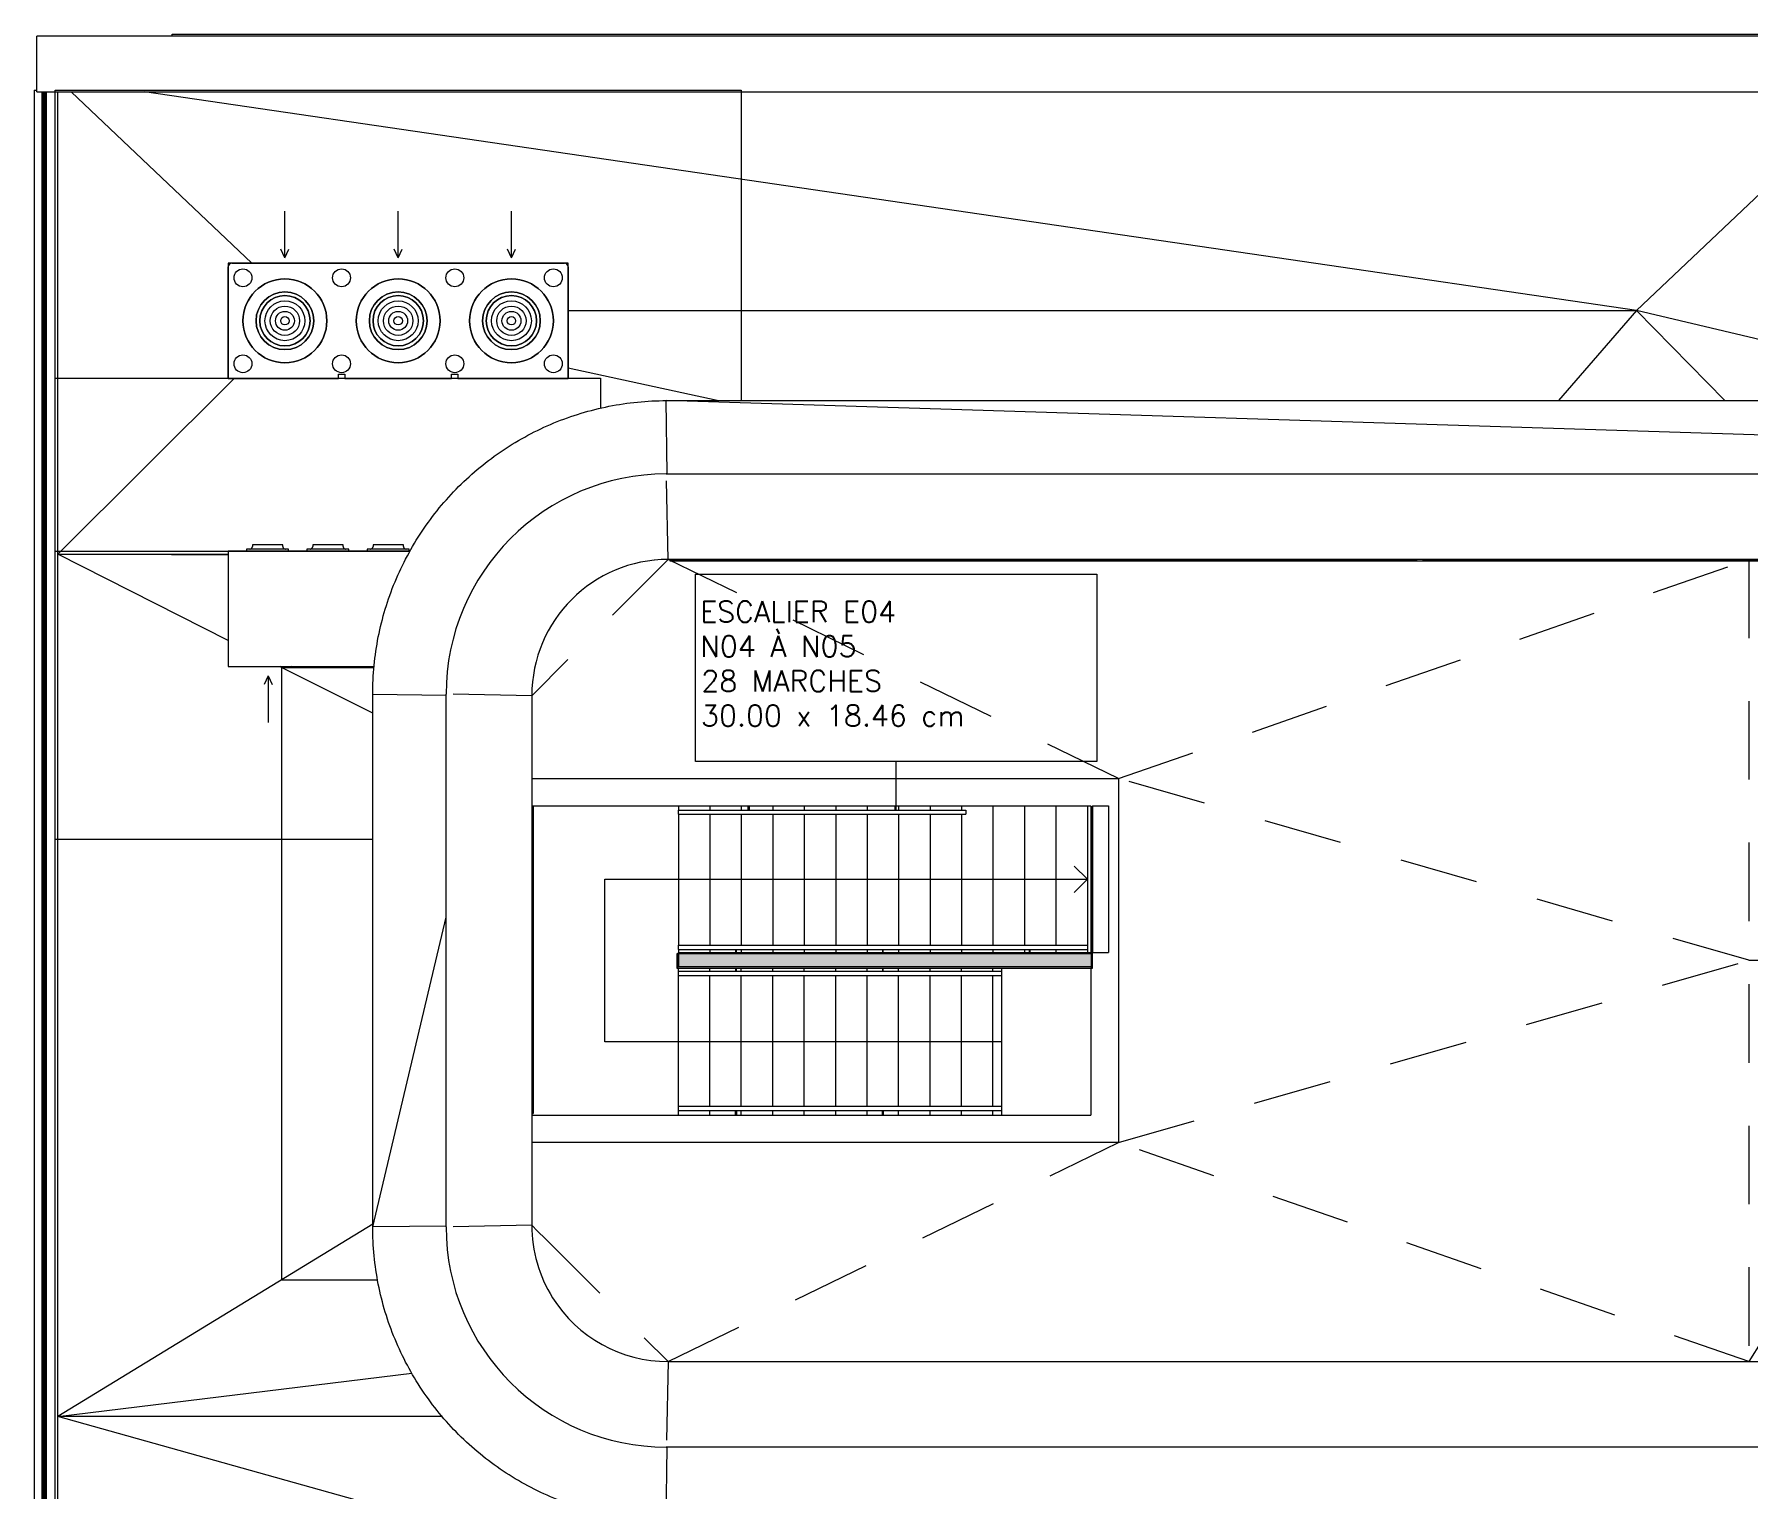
# Model space of a CAD drawing. Header units: metres. Extents: x -227.9 to -141.2, y 39.1 to 90.3.
# Drawn here: x -219.51 to -203.16, y 76.39 to 90.27 of the extents above; entities that cross this region are included whole.
import ezdxf

# ---------------------------------------------------------------- set-up
doc = ezdxf.new("R2010")
doc.units = ezdxf.units.M
doc.linetypes.add('JIS_02_0.7', pattern=[1.35, 0.75, -0.6])
doc.linetypes.add('Overhead', pattern=[0.003969, 0.002381, -0.001587])
doc.layers.add('A-DETL', color=94, linetype='Continuous', lineweight=5, true_color=0x00a600)
doc.layers.add('A-DETL-MBND', color=9, linetype='Continuous', lineweight=5, true_color=0xc0c0c0)
for name, color, linetype, lineweight in [('A-FLOR', 7, 'Continuous', 5), ('A-FLOR-HRAL', 7, 'Continuous', 5), ('A-ROOF', 7, 'Continuous', 5), ('A-WALL', 7, 'Continuous', 5), ('I-WALL', 7, 'Continuous', 5), ('S-STRS', 7, 'Continuous', 5), ('S-STRS-ANNO', 7, 'Continuous', 5), ('S-STRS-IDEN', 7, 'Continuous', 5)]:
    doc.layers.add(name, color=color, linetype=linetype, lineweight=lineweight)
doc.styles.add('RomanS_B', font='', dxfattribs={"height": 0.2})
doc.styles.get('RomanS_B').set_extended_font_data('RomanS', bold=True)

msp = doc.modelspace()

# ---------------------------------------------------------------- hatches: boundary and pattern name
at = {"layer": 'I-WALL', "true_color": 0xaaaaaa}
for points in [[(-213.369, 81.367), (-213.369, 81.502), (-213.384, 81.502), (-213.384, 81.367)], [(-209.434, 81.382), (-209.435, 81.502), (-213.369, 81.502), (-213.369, 81.382), (-209.435, 81.382)], [(-209.428, 81.367), (-209.419, 81.367), (-209.419, 81.517), (-209.434, 81.517), (-209.434, 81.367)], [(-210.386, 81.367), (-209.427, 81.367), (-209.428, 81.382), (-213.369, 81.382), (-213.369, 81.367), (-211.208, 81.367)]]:
    msp.add_hatch(color=253, dxfattribs=at).paths.add_polyline_path(points)

# ---------------------------------------------------------------- linework, layer by layer
at = {"layer": 'A-DETL', "color": 7}
msp.add_line((-175.549, 85.248), (-213.451, 85.248), dxfattribs=at)
at = {"layer": 'A-DETL-MBND', "lineweight": 9}
for p, q in [((-169.889, 90.256), (-219.486, 90.256)), ((-219.486, 90.242), (-219.486, 90.256)), ((-219.486, 89.739), (-219.486, 90.242)), ((-218.195, 90.256), (-218.195, 90.272)), ((-218.195, 90.272), (-170.852, 90.272)), ((-219.486, 89.725), (-219.486, 89.739)), ((-219.486, 89.725), (-169.889, 89.725)), ((-219.311, 89.74), (-212.771, 89.74)), ((-219.311, 85.34), (-219.311, 89.74)), ((-212.771, 89.74), (-212.771, 86.779)), ((-217.121, 88.14), (-217.121, 88.587)), ((-216.041, 88.14), (-216.041, 88.587)), ((-214.961, 88.14), (-214.961, 88.587)), ((-217.121, 88.14), (-217.159, 88.222)), ((-217.121, 88.14), (-217.083, 88.222)), ((-216.041, 88.14), (-216.079, 88.222)), ((-216.041, 88.14), (-216.003, 88.222)), ((-214.961, 88.14), (-214.999, 88.222)), ((-214.961, 88.14), (-214.923, 88.222)), ((-214.421, 88.09), (-217.661, 88.09)), ((-217.661, 88.09), (-217.661, 86.99)), ((-217.661, 86.99), (-217.661, 88.055)), ((-217.626, 88.09), (-214.456, 88.09)), ((-214.421, 86.99), (-214.421, 88.09)), ((-214.421, 88.055), (-214.421, 86.99)), ((-219.311, 86.993), (-217.661, 86.993)), ((-216.611, 86.99), (-217.661, 86.99)), ((-217.661, 86.99), (-216.611, 86.99)), ((-216.611, 87.03), (-216.551, 87.03)), ((-216.611, 86.99), (-216.611, 87.03)), ((-216.611, 86.99), (-216.611, 87.03)), ((-216.611, 87.03), (-216.551, 87.03)), ((-216.611, 86.993), (-216.551, 86.993)), ((-216.551, 87.03), (-216.551, 86.99)), ((-216.551, 87.03), (-216.551, 86.99)), ((-215.531, 86.99), (-216.551, 86.99)), ((-216.551, 86.99), (-215.531, 86.99)), ((-215.531, 87.03), (-215.471, 87.03)), ((-215.531, 86.99), (-215.531, 87.03)), ((-215.531, 86.99), (-215.531, 87.03)), ((-215.531, 87.03), (-215.471, 87.03)), ((-215.531, 86.993), (-215.471, 86.993)), ((-215.471, 87.03), (-215.471, 86.99)), ((-215.471, 87.03), (-215.471, 86.99)), ((-214.421, 86.99), (-215.471, 86.99)), ((-215.471, 86.99), (-214.421, 86.99)), ((-214.421, 86.993), (-214.111, 86.993)), ((-214.111, 86.993), (-214.111, 86.706)), ((-215.929, 85.34), (-219.311, 85.34)), ((-215.928, 85.343), (-217.661, 85.343)), ((-217.661, 85.343), (-217.661, 84.243)), ((-217.486, 85.363), (-217.486, 85.343)), ((-217.086, 85.363), (-217.486, 85.363)), ((-217.431, 85.403), (-217.431, 85.388)), ((-217.141, 85.403), (-217.431, 85.403)), ((-217.141, 85.388), (-217.141, 85.403)), ((-217.086, 85.343), (-217.086, 85.363)), ((-216.911, 85.363), (-216.911, 85.343)), ((-216.511, 85.363), (-216.911, 85.363)), ((-216.856, 85.403), (-216.856, 85.388)), ((-216.566, 85.403), (-216.856, 85.403)), ((-216.566, 85.388), (-216.566, 85.403)), ((-216.511, 85.343), (-216.511, 85.363)), ((-216.336, 85.363), (-216.336, 85.343)), ((-215.936, 85.363), (-216.336, 85.363)), ((-216.281, 85.403), (-216.281, 85.388)), ((-215.991, 85.403), (-216.281, 85.403)), ((-215.991, 85.388), (-215.991, 85.403)), ((-215.936, 85.343), (-215.936, 85.363)), ((-217.661, 84.243), (-216.27, 84.243)), ((-217.282, 84.154), (-217.32, 84.073)), ((-217.282, 84.154), (-217.244, 84.073)), ((-217.282, 84.154), (-217.282, 83.708)), ((-216.284, 82.593), (-219.311, 82.593))]:
    msp.add_line(p, q, dxfattribs=at)
at = {"layer": 'A-DETL-MBND'}
for p, q in [((-219.511, 89.74), (-219.511, 62.529)), ((-219.511, 89.74), (-219.486, 89.74)), ((-219.439, 89.725), (-219.439, 62.457)), ((-219.438, 89.725), (-219.438, 62.456)), ((-219.437, 62.455), (-219.437, 89.725)), ((-219.427, 62.444), (-219.427, 89.725)), ((-219.426, 62.443), (-219.426, 89.725)), ((-219.418, 62.435), (-219.418, 89.725)), ((-219.414, 89.725), (-219.414, 62.432)), ((-219.406, 62.424), (-219.406, 89.725)), ((-219.405, 62.423), (-219.405, 89.725)), ((-219.395, 62.413), (-219.395, 89.725)), ((-219.393, 62.41), (-219.393, 89.725)), ((-219.311, 62.329), (-219.311, 89.725)), ((-219.286, 62.319), (-219.286, 89.725)), ((-219.158, 89.725), (-217.436, 88.09)), ((-204.234, 87.637), (-218.46, 89.725)), ((-204.234, 87.637), (-202.032, 89.725)), ((-219.427, 87.741), (-219.426, 87.741)), ((-219.427, 87.74), (-219.427, 87.741)), ((-219.426, 87.74), (-219.427, 87.74)), ((-219.426, 87.741), (-219.406, 87.741)), ((-219.426, 87.741), (-219.426, 87.74)), ((-219.406, 87.74), (-219.426, 87.74)), ((-219.406, 87.741), (-219.405, 87.741)), ((-219.406, 87.74), (-219.406, 87.741)), ((-219.405, 87.74), (-219.406, 87.74)), ((-219.405, 87.741), (-219.405, 87.74)), ((-214.421, 87.637), (-204.234, 87.637)), ((-204.234, 87.637), (-204.976, 86.779)), ((-203.391, 86.779), (-204.234, 87.637)), ((-201.904, 87.089), (-204.234, 87.637)), ((-219.286, 85.313), (-217.605, 86.99)), ((-213, 86.779), (-214.421, 87.087)), ((-213.475, 86.079), (-213.484, 86.779)), ((-191.351, 86.079), (-213.484, 86.779)), ((-213.484, 86.779), (-175.525, 86.779)), ((-219.427, 85.741), (-219.426, 85.741)), ((-219.427, 85.74), (-219.427, 85.741)), ((-219.426, 85.74), (-219.427, 85.74)), ((-219.426, 85.741), (-219.406, 85.741)), ((-219.426, 85.741), (-219.426, 85.74)), ((-219.406, 85.74), (-219.426, 85.74)), ((-219.406, 85.741), (-219.405, 85.741)), ((-219.406, 85.74), (-219.406, 85.741)), ((-219.405, 85.74), (-219.406, 85.74)), ((-219.405, 85.741), (-219.405, 85.74)), ((-219.286, 85.313), (-217.661, 85.313)), ((-217.661, 84.492), (-219.286, 85.313)), ((-217.661, 85.306), (-219.286, 85.313)), ((-217.153, 84.235), (-217.17, 84.243)), ((-217.054, 84.243), (-217.153, 84.235)), ((-216.284, 83.798), (-217.153, 84.235)), ((-217.153, 84.235), (-216.271, 84.235)), ((-217.153, 84.235), (-217.153, 78.395)), ((-216.284, 78.899), (-216.284, 83.979)), ((-216.284, 83.979), (-215.584, 83.97)), ((-219.427, 83.741), (-219.426, 83.741)), ((-219.427, 83.74), (-219.427, 83.741)), ((-219.426, 83.74), (-219.427, 83.74)), ((-219.426, 83.741), (-219.406, 83.741)), ((-219.426, 83.741), (-219.426, 83.74)), ((-219.406, 83.74), (-219.426, 83.74)), ((-219.406, 83.741), (-219.405, 83.741)), ((-219.406, 83.74), (-219.406, 83.741)), ((-219.405, 83.74), (-219.406, 83.74)), ((-219.405, 83.741), (-219.405, 83.74)), ((-219.427, 81.741), (-219.426, 81.741)), ((-219.427, 81.74), (-219.427, 81.741)), ((-219.426, 81.741), (-219.406, 81.741)), ((-219.426, 81.741), (-219.426, 81.74)), ((-219.406, 81.741), (-219.405, 81.741)), ((-219.406, 81.74), (-219.406, 81.741)), ((-219.405, 81.741), (-219.405, 81.74)), ((-216.284, 78.899), (-215.584, 81.853)), ((-219.426, 81.74), (-219.427, 81.74)), ((-219.406, 81.74), (-219.426, 81.74)), ((-219.405, 81.74), (-219.406, 81.74)), ((-210.289, 81.502), (-210.289, 81.514)), ((-209.469, 81.502), (-209.475, 81.514)), ((-209.469, 81.517), (-209.435, 81.517)), ((-210.289, 81.367), (-210.289, 79.965)), ((-219.427, 79.741), (-219.426, 79.741)), ((-219.427, 79.74), (-219.427, 79.741)), ((-219.426, 79.74), (-219.427, 79.74)), ((-219.426, 79.741), (-219.406, 79.741)), ((-219.426, 79.741), (-219.426, 79.74)), ((-219.406, 79.74), (-219.426, 79.74)), ((-219.406, 79.741), (-219.405, 79.741)), ((-219.406, 79.74), (-219.406, 79.741)), ((-219.405, 79.74), (-219.406, 79.74)), ((-219.405, 79.741), (-219.405, 79.74)), ((-216.284, 78.926), (-219.286, 77.089)), ((-215.584, 78.907), (-216.284, 78.899)), ((-217.153, 78.395), (-216.237, 78.395)), ((-219.427, 77.741), (-219.426, 77.741)), ((-219.427, 77.74), (-219.427, 77.741)), ((-219.426, 77.74), (-219.427, 77.74)), ((-219.426, 77.741), (-219.406, 77.741)), ((-219.426, 77.741), (-219.426, 77.74)), ((-219.406, 77.74), (-219.426, 77.74)), ((-219.406, 77.741), (-219.405, 77.741)), ((-219.406, 77.74), (-219.406, 77.741)), ((-219.405, 77.74), (-219.406, 77.74)), ((-219.405, 77.741), (-219.405, 77.74)), ((-219.286, 77.089), (-215.911, 77.503)), ((-212.94, 75.315), (-219.286, 77.089)), ((-215.619, 77.089), (-219.286, 77.089)), ((-213.484, 76.099), (-213.475, 76.799))]:
    msp.add_line(p, q, dxfattribs=at)
at = {"layer": 'A-DETL-MBND', "lineweight": 9, "flags": 128}
for points in [[(-217.455, 85.363), (-217.454, 85.363), (-217.453, 85.363), (-217.452, 85.364), (-217.451, 85.364), (-217.45, 85.364), (-217.449, 85.364), (-217.448, 85.364), (-217.447, 85.365), (-217.446, 85.365), (-217.445, 85.366), (-217.444, 85.366), (-217.443, 85.366), (-217.443, 85.367), (-217.442, 85.368), (-217.441, 85.368), (-217.44, 85.369), (-217.439, 85.369), (-217.439, 85.37), (-217.438, 85.371), (-217.437, 85.371), (-217.437, 85.372), (-217.436, 85.373), (-217.435, 85.374), (-217.435, 85.375), (-217.434, 85.376), (-217.434, 85.376), (-217.433, 85.377), (-217.433, 85.378), (-217.433, 85.379), (-217.432, 85.38), (-217.432, 85.381), (-217.432, 85.382), (-217.431, 85.383), (-217.431, 85.384), (-217.431, 85.385), (-217.431, 85.386), (-217.431, 85.387), (-217.431, 85.388), (-217.431, 85.388)], [(-217.141, 85.388), (-217.141, 85.387), (-217.141, 85.386), (-217.141, 85.385), (-217.141, 85.384), (-217.14, 85.383), (-217.14, 85.382), (-217.14, 85.381), (-217.14, 85.38), (-217.139, 85.379), (-217.139, 85.378), (-217.138, 85.378), (-217.138, 85.377), (-217.138, 85.376), (-217.137, 85.375), (-217.137, 85.374), (-217.136, 85.373), (-217.135, 85.372), (-217.135, 85.372), (-217.134, 85.371), (-217.133, 85.37), (-217.133, 85.37), (-217.132, 85.369), (-217.131, 85.368), (-217.13, 85.368), (-217.129, 85.367), (-217.129, 85.367), (-217.128, 85.366), (-217.127, 85.366), (-217.126, 85.365), (-217.125, 85.365), (-217.124, 85.365), (-217.123, 85.364), (-217.122, 85.364), (-217.121, 85.364), (-217.12, 85.364), (-217.119, 85.363), (-217.118, 85.363), (-217.117, 85.363), (-217.116, 85.363)], [(-216.88, 85.363), (-216.879, 85.363), (-216.878, 85.363), (-216.877, 85.364), (-216.876, 85.364), (-216.875, 85.364), (-216.874, 85.364), (-216.873, 85.364), (-216.872, 85.365), (-216.871, 85.365), (-216.87, 85.366), (-216.869, 85.366), (-216.868, 85.366), (-216.868, 85.367), (-216.867, 85.368), (-216.866, 85.368), (-216.865, 85.369), (-216.864, 85.369), (-216.864, 85.37), (-216.863, 85.371), (-216.862, 85.371), (-216.862, 85.372), (-216.861, 85.373), (-216.86, 85.374), (-216.86, 85.375), (-216.859, 85.376), (-216.859, 85.376), (-216.858, 85.377), (-216.858, 85.378), (-216.858, 85.379), (-216.857, 85.38), (-216.857, 85.381), (-216.857, 85.382), (-216.856, 85.383), (-216.856, 85.384), (-216.856, 85.385), (-216.856, 85.386), (-216.856, 85.387), (-216.856, 85.388), (-216.856, 85.388)], [(-216.566, 85.388), (-216.566, 85.387), (-216.566, 85.386), (-216.566, 85.385), (-216.566, 85.384), (-216.565, 85.383), (-216.565, 85.382), (-216.565, 85.381), (-216.565, 85.38), (-216.564, 85.379), (-216.564, 85.378), (-216.563, 85.378), (-216.563, 85.377), (-216.563, 85.376), (-216.562, 85.375), (-216.562, 85.374), (-216.561, 85.373), (-216.56, 85.372), (-216.56, 85.372), (-216.559, 85.371), (-216.558, 85.37), (-216.558, 85.37), (-216.557, 85.369), (-216.556, 85.368), (-216.555, 85.368), (-216.554, 85.367), (-216.554, 85.367), (-216.553, 85.366), (-216.552, 85.366), (-216.551, 85.365), (-216.55, 85.365), (-216.549, 85.365), (-216.548, 85.364), (-216.547, 85.364), (-216.546, 85.364), (-216.545, 85.364), (-216.544, 85.363), (-216.543, 85.363), (-216.542, 85.363), (-216.541, 85.363)], [(-216.305, 85.363), (-216.304, 85.363), (-216.303, 85.363), (-216.302, 85.364), (-216.301, 85.364), (-216.3, 85.364), (-216.299, 85.364), (-216.298, 85.364), (-216.297, 85.365), (-216.296, 85.365), (-216.295, 85.366), (-216.294, 85.366), (-216.293, 85.366), (-216.293, 85.367), (-216.292, 85.368), (-216.291, 85.368), (-216.29, 85.369), (-216.289, 85.369), (-216.289, 85.37), (-216.288, 85.371), (-216.287, 85.371), (-216.287, 85.372), (-216.286, 85.373), (-216.285, 85.374), (-216.285, 85.375), (-216.284, 85.376), (-216.284, 85.376), (-216.283, 85.377), (-216.283, 85.378), (-216.283, 85.379), (-216.282, 85.38), (-216.282, 85.381), (-216.282, 85.382), (-216.281, 85.383), (-216.281, 85.384), (-216.281, 85.385), (-216.281, 85.386), (-216.281, 85.387), (-216.281, 85.388), (-216.281, 85.388)], [(-215.991, 85.388), (-215.991, 85.387), (-215.991, 85.386), (-215.991, 85.385), (-215.991, 85.384), (-215.99, 85.383), (-215.99, 85.382), (-215.99, 85.381), (-215.99, 85.38), (-215.989, 85.379), (-215.989, 85.378), (-215.988, 85.378), (-215.988, 85.377), (-215.988, 85.376), (-215.987, 85.375), (-215.987, 85.374), (-215.986, 85.373), (-215.985, 85.372), (-215.985, 85.372), (-215.984, 85.371), (-215.983, 85.37), (-215.983, 85.37), (-215.982, 85.369), (-215.981, 85.368), (-215.98, 85.368), (-215.979, 85.367), (-215.979, 85.367), (-215.978, 85.366), (-215.977, 85.366), (-215.976, 85.365), (-215.975, 85.365), (-215.974, 85.365), (-215.973, 85.364), (-215.972, 85.364), (-215.971, 85.364), (-215.97, 85.364), (-215.969, 85.363), (-215.968, 85.363), (-215.967, 85.363), (-215.966, 85.363)]]:
    msp.add_lwpolyline(points, dxfattribs=at)
at = {"layer": 'A-DETL-MBND', "lineweight": 9}
for centre, radius in [((-217.521, 87.95), 0.085), ((-216.581, 87.95), 0.085), ((-215.501, 87.95), 0.085), ((-214.561, 87.95), 0.085), ((-217.121, 87.54), 0.4), ((-217.121, 87.54), 0.275), ((-216.041, 87.54), 0.4), ((-216.041, 87.54), 0.275), ((-214.961, 87.54), 0.4), ((-214.961, 87.54), 0.275), ((-217.121, 87.54), 0.24), ((-217.121, 87.54), 0.19), ((-217.121, 87.54), 0.14), ((-217.121, 87.54), 0.09), ((-216.041, 87.54), 0.24), ((-216.041, 87.54), 0.19), ((-216.041, 87.54), 0.14), ((-216.041, 87.54), 0.09), ((-214.961, 87.54), 0.24), ((-214.961, 87.54), 0.19), ((-214.961, 87.54), 0.14), ((-214.961, 87.54), 0.09), ((-217.121, 87.54), 0.04), ((-216.041, 87.54), 0.04), ((-214.961, 87.54), 0.04), ((-217.521, 87.13), 0.085), ((-216.581, 87.13), 0.085), ((-215.501, 87.13), 0.085), ((-214.561, 87.13), 0.085)]:
    msp.add_circle(centre, radius, dxfattribs=at)
for centre, radius, start, end in [((-217.626, 88.055), 0.035, 90, 180), ((-214.456, 88.055), 0.035, 0, 90), ((-217.121, 87.54), 0.4, 0, 180), ((-217.121, 87.54), 0.275, 0, 180), ((-216.041, 87.54), 0.4, 0, 180), ((-216.041, 87.54), 0.275, 0, 180), ((-214.961, 87.54), 0.4, 0, 180), ((-214.961, 87.54), 0.275, 0, 180), ((-217.121, 87.54), 0.24, 0, 180), ((-216.041, 87.54), 0.24, 0, 180), ((-214.961, 87.54), 0.24, 0, 180), ((-217.121, 87.54), 0.4, 180, 0), ((-217.121, 87.54), 0.275, 180, 0), ((-217.121, 87.54), 0.24, 180, 0), ((-216.041, 87.54), 0.4, 180, 0), ((-216.041, 87.54), 0.275, 180, 0), ((-216.041, 87.54), 0.24, 180, 0), ((-214.961, 87.54), 0.4, 180, 0), ((-214.961, 87.54), 0.275, 180, 0), ((-214.961, 87.54), 0.24, 180, 0)]:
    msp.add_arc(centre, radius, start, end, dxfattribs=at)
at = {"layer": 'A-DETL-MBND'}
for points in [[(-216.284, 83.979), (-216.284, 84.162), (-216.248, 84.528), (-216.088, 85.057), (-215.827, 85.544), (-215.477, 85.971), (-215.05, 86.322), (-214.563, 86.582), (-214.034, 86.742), (-213.668, 86.779), (-213.484, 86.779)], [(-213.484, 76.099), (-213.668, 76.099), (-214.034, 76.135), (-214.563, 76.295), (-215.05, 76.555), (-215.477, 76.906), (-215.827, 77.333), (-216.088, 77.82), (-216.248, 78.349), (-216.284, 78.715), (-216.284, 78.899)]]:
    msp.add_open_spline(points, degree=3, dxfattribs=at)
at = {"layer": 'A-FLOR', "lineweight": 9}
for p, q in [((-213.469, 85.264), (-213.448, 85.264)), ((-213.448, 85.264), (-213.444, 85.264)), ((-213.444, 85.264), (-206.324, 85.264)), ((-206.274, 85.264), (-175.539, 85.264))]:
    msp.add_line(p, q, dxfattribs=at)
for centre, start, end in [((-213.469, 83.964), 90, 95.5942), ((-213.469, 78.913), 270.0104, 270.3535)]:
    msp.add_arc(centre, 1.3, start, end, dxfattribs=at)
at = {"layer": 'A-FLOR-HRAL'}
for p, q in [((-212.703, 82.874), (-212.703, 82.912)), ((-212.695, 82.912), (-212.695, 82.874)), ((-211.303, 82.874), (-211.303, 82.912)), ((-211.295, 82.912), (-211.295, 82.874)), ((-212.823, 81.544), (-212.823, 81.504)), ((-212.815, 81.504), (-212.823, 81.504)), ((-212.815, 81.504), (-212.815, 81.544)), ((-211.423, 81.544), (-211.423, 81.504)), ((-211.415, 81.504), (-211.423, 81.504)), ((-211.415, 81.504), (-211.415, 81.544)), ((-210.023, 81.544), (-210.023, 81.504)), ((-210.015, 81.504), (-210.023, 81.504)), ((-210.015, 81.504), (-210.015, 81.544)), ((-212.823, 81.367), (-212.823, 81.334)), ((-212.815, 81.334), (-212.815, 81.367)), ((-211.423, 81.367), (-211.423, 81.334)), ((-211.415, 81.334), (-211.415, 81.367)), ((-212.823, 79.967), (-212.823, 80.007)), ((-212.823, 79.967), (-212.815, 79.967)), ((-212.815, 80.007), (-212.815, 79.967)), ((-211.423, 79.967), (-211.423, 80.007)), ((-211.423, 79.967), (-211.415, 79.967)), ((-211.415, 80.007), (-211.415, 79.967))]:
    msp.add_line(p, q, dxfattribs=at)
at = {"layer": 'A-FLOR-HRAL', "color": 9, "true_color": 0xc0c0c0}
for p, q in [((-213.369, 82.874), (-210.629, 82.874)), ((-213.369, 82.834), (-213.369, 82.874)), ((-213.369, 82.834), (-210.629, 82.834)), ((-210.629, 82.874), (-210.629, 82.834)), ((-213.369, 81.584), (-209.469, 81.584)), ((-213.369, 81.544), (-213.369, 81.584)), ((-209.469, 81.584), (-209.469, 81.544)), ((-213.369, 81.544), (-209.469, 81.544)), ((-213.369, 81.294), (-213.369, 81.334)), ((-210.289, 81.334), (-213.369, 81.334)), ((-210.289, 81.294), (-213.369, 81.294)), ((-213.369, 80.007), (-213.369, 80.047)), ((-210.289, 80.047), (-213.369, 80.047)), ((-210.289, 80.007), (-213.369, 80.007))]:
    msp.add_line(p, q, dxfattribs=at)
at = {"layer": 'A-ROOF', "color": 9, "linetype": 'JIS_02_0.7', "true_color": 0xc0c0c0}
for p, q in [((-213.467, 85.264), (-213.484, 86.079)), ((-213.467, 85.264), (-214.767, 83.964)), ((-209.171, 83.175), (-213.467, 85.264)), ((-209.171, 83.175), (-203.163, 85.264)), ((-203.163, 85.264), (-203.163, 77.614)), ((-214.767, 83.964), (-215.584, 83.979)), ((-203.163, 81.441), (-209.171, 83.175)), ((-209.171, 79.702), (-203.163, 81.441)), ((-200.763, 81.442), (-203.163, 77.614)), ((-203.163, 81.441), (-200.763, 81.442)), ((-213.467, 77.614), (-209.171, 79.702)), ((-203.163, 77.614), (-209.171, 79.702)), ((-214.767, 78.914), (-215.584, 78.899)), ((-214.767, 78.914), (-214.713, 78.859)), ((-214.712, 78.858), (-214.699, 78.846)), ((-214.699, 78.845), (-214.65, 78.796)), ((-214.649, 78.796), (-213.468, 77.614)), ((-213.467, 77.614), (-213.484, 76.799))]:
    msp.add_line(p, q, dxfattribs=at)
at = {"layer": 'A-ROOF'}
for p, q in [((-213.484, 86.079), (-175.539, 86.079)), ((-175.483, 85.264), (-213.467, 85.264)), ((-215.584, 78.899), (-215.584, 83.979)), ((-214.767, 83.964), (-214.767, 78.914)), ((-213.467, 77.614), (-180.561, 77.614)), ((-180.625, 76.799), (-213.484, 76.799))]:
    msp.add_line(p, q, dxfattribs=at)
for centre, radius, start, end in [((-213.484, 83.979), 2.1, 90, 180), ((-213.467, 83.964), 1.3, 90, 180), ((-213.484, 78.899), 2.1, 180, 270), ((-213.467, 78.914), 1.3, 180, 212.0895), ((-213.467, 78.914), 1.3, 212.0895, 270)]:
    msp.add_arc(centre, radius, start, end, dxfattribs=at)
at = {"layer": 'A-WALL'}
for p, q in [((-214.767, 83.175), (-209.171, 83.175)), ((-209.171, 83.175), (-209.171, 79.702)), ((-209.435, 82.912), (-214.754, 82.912)), ((-209.434, 81.517), (-209.434, 82.912)), ((-213.369, 81.502), (-213.369, 81.382)), ((-213.369, 81.382), (-209.435, 81.382)), ((-209.434, 79.965), (-209.434, 81.367)), ((-214.767, 79.965), (-209.435, 79.965)), ((-209.171, 79.702), (-214.767, 79.702))]:
    msp.add_line(p, q, dxfattribs=at)
at = {"layer": 'A-WALL', "lineweight": 9}
for p, q in [((-209.419, 81.517), (-209.419, 82.914)), ((-209.419, 82.914), (-209.269, 82.914)), ((-209.269, 82.914), (-209.269, 81.514)), ((-209.419, 81.514), (-209.269, 81.514))]:
    msp.add_line(p, q, dxfattribs=at)
at = {"layer": 'I-WALL'}
for p, q in [((-214.754, 82.912), (-214.767, 82.912)), ((-214.754, 82.912), (-214.754, 79.98)), ((-209.419, 82.912), (-209.419, 81.517)), ((-214.767, 79.98), (-214.754, 79.98))]:
    msp.add_line(p, q, dxfattribs=at)
at = {"layer": 'I-WALL', "lineweight": 13}
for p, q in [((-209.435, 81.502), (-213.384, 81.502)), ((-213.384, 81.502), (-213.384, 81.367)), ((-209.419, 81.517), (-209.434, 81.517)), ((-209.434, 81.502), (-209.434, 81.367)), ((-209.419, 81.367), (-209.419, 81.517)), ((-213.384, 81.367), (-209.419, 81.367)), ((-209.428, 81.382), (-209.434, 81.382)), ((-209.427, 81.367), (-209.427, 81.382))]:
    msp.add_line(p, q, dxfattribs=at)
at = {"layer": 'S-STRS'}
for p, q in [((-213.369, 82.912), (-213.369, 82.874)), ((-213.069, 82.912), (-213.069, 82.874)), ((-212.769, 82.912), (-212.769, 82.874)), ((-212.469, 82.912), (-212.469, 82.874)), ((-212.169, 82.912), (-212.169, 82.874)), ((-211.869, 82.912), (-211.869, 82.874)), ((-211.569, 82.912), (-211.569, 82.874)), ((-211.269, 82.912), (-211.269, 82.874)), ((-210.969, 82.912), (-210.969, 82.874)), ((-210.669, 82.912), (-210.669, 82.874)), ((-210.369, 82.912), (-210.369, 81.584)), ((-210.069, 82.912), (-210.069, 81.584)), ((-209.769, 82.912), (-209.769, 81.584)), ((-209.469, 82.914), (-209.469, 81.584)), ((-213.369, 82.834), (-213.369, 81.584)), ((-213.069, 82.834), (-213.069, 81.584)), ((-212.769, 82.834), (-212.769, 81.584)), ((-212.469, 82.834), (-212.469, 81.584)), ((-212.169, 82.834), (-212.169, 81.584)), ((-211.869, 82.834), (-211.869, 81.584)), ((-211.569, 82.834), (-211.569, 81.584)), ((-211.269, 82.834), (-211.269, 81.584)), ((-210.969, 82.834), (-210.969, 81.584)), ((-210.669, 82.834), (-210.669, 81.584)), ((-213.369, 81.544), (-213.369, 81.514)), ((-213.369, 81.502), (-213.369, 81.514)), ((-213.369, 81.514), (-213.069, 81.514)), ((-213.069, 81.544), (-213.069, 81.514)), ((-213.069, 81.514), (-212.823, 81.514)), ((-212.815, 81.514), (-212.769, 81.514)), ((-212.769, 81.544), (-212.769, 81.514)), ((-212.769, 81.514), (-212.469, 81.514)), ((-212.469, 81.544), (-212.469, 81.514)), ((-212.469, 81.514), (-212.169, 81.514)), ((-212.169, 81.544), (-212.169, 81.514)), ((-212.169, 81.514), (-211.869, 81.514)), ((-211.869, 81.544), (-211.869, 81.514)), ((-211.869, 81.514), (-211.569, 81.514)), ((-211.569, 81.544), (-211.569, 81.514)), ((-211.569, 81.514), (-211.423, 81.514)), ((-211.415, 81.514), (-211.269, 81.514)), ((-211.269, 81.544), (-211.269, 81.514)), ((-211.269, 81.514), (-210.969, 81.514)), ((-210.969, 81.544), (-210.969, 81.514)), ((-210.969, 81.514), (-210.669, 81.514)), ((-210.669, 81.544), (-210.669, 81.514)), ((-210.669, 81.514), (-210.369, 81.514)), ((-210.369, 81.544), (-210.369, 81.514)), ((-210.369, 81.514), (-210.069, 81.514)), ((-210.069, 81.544), (-210.069, 81.514)), ((-210.069, 81.514), (-210.023, 81.514)), ((-210.015, 81.514), (-209.769, 81.514)), ((-209.769, 81.544), (-209.769, 81.514)), ((-209.769, 81.514), (-209.469, 81.514)), ((-209.469, 81.544), (-209.469, 81.514)), ((-213.369, 81.364), (-213.369, 81.367)), ((-213.369, 81.334), (-213.369, 81.364)), ((-213.069, 81.364), (-213.369, 81.364)), ((-213.369, 80.047), (-213.369, 81.294)), ((-212.823, 81.364), (-213.069, 81.364)), ((-213.069, 81.334), (-213.069, 81.364)), ((-213.069, 80.047), (-213.069, 81.294)), ((-212.769, 81.364), (-212.815, 81.364)), ((-212.469, 81.364), (-212.769, 81.364)), ((-212.769, 81.334), (-212.769, 81.364)), ((-212.769, 80.047), (-212.769, 81.294)), ((-212.169, 81.364), (-212.469, 81.364)), ((-212.469, 81.334), (-212.469, 81.364)), ((-212.469, 80.047), (-212.469, 81.294)), ((-211.869, 81.364), (-212.169, 81.364)), ((-212.169, 81.334), (-212.169, 81.364)), ((-212.169, 80.047), (-212.169, 81.294)), ((-211.569, 81.364), (-211.869, 81.364)), ((-211.869, 81.334), (-211.869, 81.364)), ((-211.869, 80.047), (-211.869, 81.294)), ((-211.423, 81.364), (-211.569, 81.364)), ((-211.569, 81.334), (-211.569, 81.364)), ((-211.569, 80.047), (-211.569, 81.294)), ((-211.269, 81.364), (-211.415, 81.364)), ((-210.969, 81.364), (-211.269, 81.364)), ((-211.269, 81.334), (-211.269, 81.364)), ((-211.269, 80.047), (-211.269, 81.294)), ((-210.669, 81.364), (-210.969, 81.364)), ((-210.969, 81.334), (-210.969, 81.364)), ((-210.969, 80.047), (-210.969, 81.294)), ((-210.369, 81.364), (-210.669, 81.364)), ((-210.669, 81.334), (-210.669, 81.364)), ((-210.669, 80.047), (-210.669, 81.294)), ((-210.289, 81.364), (-210.369, 81.364)), ((-210.369, 81.334), (-210.369, 81.364)), ((-210.369, 80.047), (-210.369, 81.294)), ((-213.369, 79.965), (-213.369, 80.007)), ((-213.069, 79.965), (-213.069, 80.007)), ((-212.769, 79.965), (-212.769, 80.007)), ((-212.469, 79.965), (-212.469, 80.007)), ((-212.169, 79.965), (-212.169, 80.007)), ((-211.869, 79.965), (-211.869, 80.007)), ((-211.569, 79.965), (-211.569, 80.007)), ((-211.269, 79.965), (-211.269, 80.007)), ((-210.969, 79.965), (-210.969, 80.007)), ((-210.669, 79.965), (-210.669, 80.007)), ((-210.369, 79.965), (-210.369, 80.007))]:
    msp.add_line(p, q, dxfattribs=at)
at = {"layer": 'S-STRS', "linetype": 'Overhead'}
for p, q in [((-213.369, 82.912), (-213.369, 82.874)), ((-213.069, 82.912), (-213.069, 82.874)), ((-212.769, 82.912), (-212.769, 82.874)), ((-212.469, 82.912), (-212.469, 82.874)), ((-212.169, 82.912), (-212.169, 82.874)), ((-211.869, 82.912), (-211.869, 82.874)), ((-211.569, 82.912), (-211.569, 82.874)), ((-211.269, 82.912), (-211.269, 82.874)), ((-210.969, 82.912), (-210.969, 82.874)), ((-210.669, 82.912), (-210.669, 82.874)), ((-210.369, 82.912), (-210.369, 81.584)), ((-210.069, 82.912), (-210.069, 81.584)), ((-209.769, 82.912), (-209.769, 81.584)), ((-213.369, 82.834), (-213.369, 81.584)), ((-213.069, 82.834), (-213.069, 81.584)), ((-212.769, 82.834), (-212.769, 81.584)), ((-212.469, 82.834), (-212.469, 81.584)), ((-212.169, 82.834), (-212.169, 81.584)), ((-211.869, 82.834), (-211.869, 81.584)), ((-211.569, 82.834), (-211.569, 81.584)), ((-211.269, 82.834), (-211.269, 81.584)), ((-210.969, 82.834), (-210.969, 81.584)), ((-210.669, 82.834), (-210.669, 81.584)), ((-213.369, 81.544), (-213.369, 81.514)), ((-213.069, 81.544), (-213.069, 81.514)), ((-212.769, 81.544), (-212.769, 81.514)), ((-212.469, 81.544), (-212.469, 81.514)), ((-212.169, 81.544), (-212.169, 81.514)), ((-211.869, 81.544), (-211.869, 81.514)), ((-211.569, 81.544), (-211.569, 81.514)), ((-211.269, 81.544), (-211.269, 81.514)), ((-210.969, 81.544), (-210.969, 81.514)), ((-210.669, 81.544), (-210.669, 81.514)), ((-210.369, 81.544), (-210.369, 81.514)), ((-210.069, 81.544), (-210.069, 81.514)), ((-209.769, 81.544), (-209.769, 81.514)), ((-213.369, 81.334), (-213.369, 81.364)), ((-213.369, 80.047), (-213.369, 81.294)), ((-213.069, 81.334), (-213.069, 81.364)), ((-213.069, 80.047), (-213.069, 81.294)), ((-212.769, 81.334), (-212.769, 81.364)), ((-212.769, 80.047), (-212.769, 81.294)), ((-212.469, 81.334), (-212.469, 81.364)), ((-212.469, 80.047), (-212.469, 81.294)), ((-212.169, 81.334), (-212.169, 81.364)), ((-212.169, 80.047), (-212.169, 81.294)), ((-211.869, 81.334), (-211.869, 81.364)), ((-211.869, 80.047), (-211.869, 81.294)), ((-211.569, 81.334), (-211.569, 81.364)), ((-211.569, 80.047), (-211.569, 81.294)), ((-211.269, 81.334), (-211.269, 81.364)), ((-211.269, 80.047), (-211.269, 81.294)), ((-210.969, 81.334), (-210.969, 81.364)), ((-210.969, 80.047), (-210.969, 81.294)), ((-210.669, 81.334), (-210.669, 81.364)), ((-210.669, 80.047), (-210.669, 81.294)), ((-210.369, 81.334), (-210.369, 81.364)), ((-210.369, 80.047), (-210.369, 81.294)), ((-213.369, 79.965), (-213.369, 80.007)), ((-213.069, 79.965), (-213.069, 80.007)), ((-212.769, 79.965), (-212.769, 80.007)), ((-212.469, 79.965), (-212.469, 80.007)), ((-212.169, 79.965), (-212.169, 80.007)), ((-211.869, 79.965), (-211.869, 80.007)), ((-211.569, 79.965), (-211.569, 80.007)), ((-211.269, 79.965), (-211.269, 80.007)), ((-210.969, 79.965), (-210.969, 80.007)), ((-210.669, 79.965), (-210.669, 80.007)), ((-210.369, 79.965), (-210.369, 80.007))]:
    msp.add_line(p, q, dxfattribs=at)
at = {"layer": 'S-STRS-ANNO'}
for p, q in [((-209.469, 82.214), (-209.594, 82.339)), ((-214.07, 82.214), (-213.369, 82.214)), ((-214.07, 80.664), (-214.07, 82.214)), ((-213.369, 82.214), (-213.069, 82.214)), ((-213.069, 82.214), (-212.769, 82.214)), ((-212.769, 82.214), (-212.469, 82.214)), ((-212.469, 82.214), (-212.169, 82.214)), ((-212.169, 82.214), (-211.869, 82.214)), ((-211.869, 82.214), (-211.569, 82.214)), ((-211.569, 82.214), (-211.269, 82.214)), ((-211.269, 82.214), (-210.969, 82.214)), ((-210.969, 82.214), (-210.669, 82.214)), ((-210.669, 82.214), (-210.369, 82.214)), ((-210.369, 82.214), (-210.069, 82.214)), ((-210.069, 82.214), (-209.769, 82.214)), ((-209.769, 82.214), (-209.469, 82.214)), ((-209.469, 82.214), (-209.594, 82.089)), ((-213.369, 80.664), (-214.07, 80.664)), ((-213.069, 80.664), (-213.369, 80.664)), ((-212.769, 80.664), (-213.069, 80.664)), ((-212.469, 80.664), (-212.769, 80.664)), ((-212.169, 80.664), (-212.469, 80.664)), ((-211.869, 80.664), (-212.169, 80.664)), ((-211.569, 80.664), (-211.869, 80.664)), ((-211.269, 80.664), (-211.569, 80.664)), ((-210.969, 80.664), (-211.269, 80.664)), ((-210.669, 80.664), (-210.969, 80.664)), ((-210.369, 80.664), (-210.669, 80.664)), ((-210.289, 80.664), (-210.369, 80.664))]:
    msp.add_line(p, q, dxfattribs=at)
at = {"layer": 'S-STRS-IDEN', "lineweight": 9}
for p, q in [((-213.207, 83.336), (-213.207, 85.123)), ((-213.207, 85.123), (-209.378, 85.123)), ((-209.378, 85.123), (-209.378, 83.336)), ((-209.378, 83.336), (-213.207, 83.336)), ((-211.292, 82.914), (-211.292, 83.336))]:
    msp.add_line(p, q, dxfattribs=at)

# ---------------------------------------------------------------- texts
at = {"layer": 'S-STRS-IDEN', "color": 164, "true_color": 0x0029a5, "style": 'RomanS_B'}
for s, p in [('ESCALIER E04', (-213.162, 84.666)), ('N04 À N05', (-213.162, 84.336)), ('28 MARCHES', (-213.15, 84.005)), ('30.00 x 18.46 cm', (-213.153, 83.674))]:
    msp.add_text(s, height=0.2, dxfattribs=at).set_placement(p)

doc.saveas('drawing.dxf')
